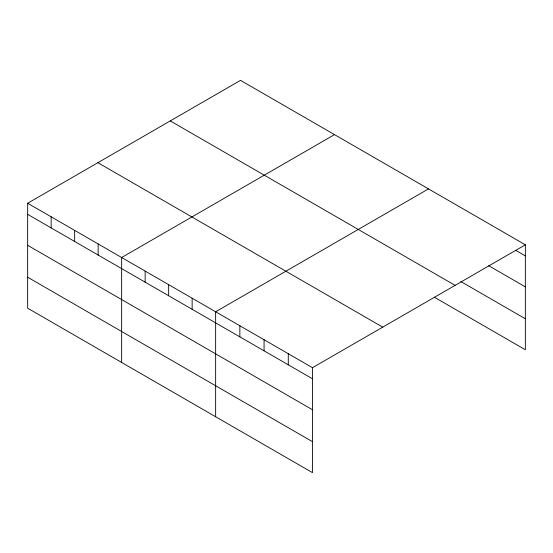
<?xml version="1.0" encoding="UTF-8"?>
<svg xmlns="http://www.w3.org/2000/svg" width="553" height="553" viewBox="0 0 553 553"><rect width="100%" height="100%" fill="white"/><g stroke="black" fill="none" stroke-linecap="round" stroke-linejoin="round"><path stroke-width="0.83" d="M312.486 409.759L312.486 367.697L27.65 203.248L27.65 308.194L312.486 472.649L312.486 409.759L27.65 245.311M434.375 297.231L525.35 349.752L525.35 244.806L240.514 80.351L27.65 203.248M334.51 134.621L121.646 257.518L121.646 362.464M428.506 188.891L215.642 311.781L215.642 416.734M312.486 367.697L525.35 244.806M515.811 250.385L525.35 255.887M488.665 265.689L525.35 286.862M460.787 281.505L525.35 318.777M170.269 120.907L455.105 285.362M97.895 162.693L382.731 327.141M27.65 214.336L312.486 378.784M27.65 277.219L312.486 441.674M288.279 353.72L288.279 364.807M264.064 339.742L264.064 350.83M239.857 325.765L239.857 336.846M192.147 298.219L192.147 309.307M168.644 284.65L168.644 295.737M145.149 271.081L145.149 282.168M98.151 243.949L98.151 255.037M74.648 230.38L74.648 241.467M51.153 216.817L51.153 227.898"/></g></svg>
